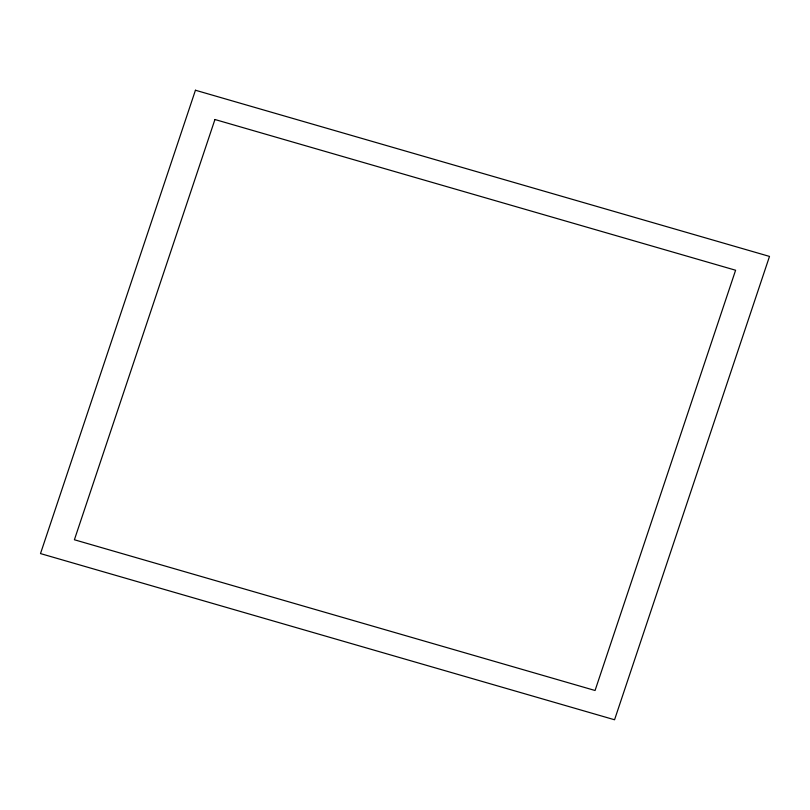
<?xml version="1.0" encoding="UTF-8"?>
<svg xmlns="http://www.w3.org/2000/svg" width="810" height="810" viewBox="0 0 810 810"><rect width="100%" height="100%" fill="white"/><g stroke="black" fill="none" stroke-linecap="round" stroke-linejoin="round"><path stroke-width="1.21" d="M195.443 90.234L40.5 553.584L614.557 719.766L769.5 256.416L195.443 90.234M214.933 119.505L74.398 539.764L595.067 690.495L735.601 270.236L214.933 119.505"/></g></svg>
